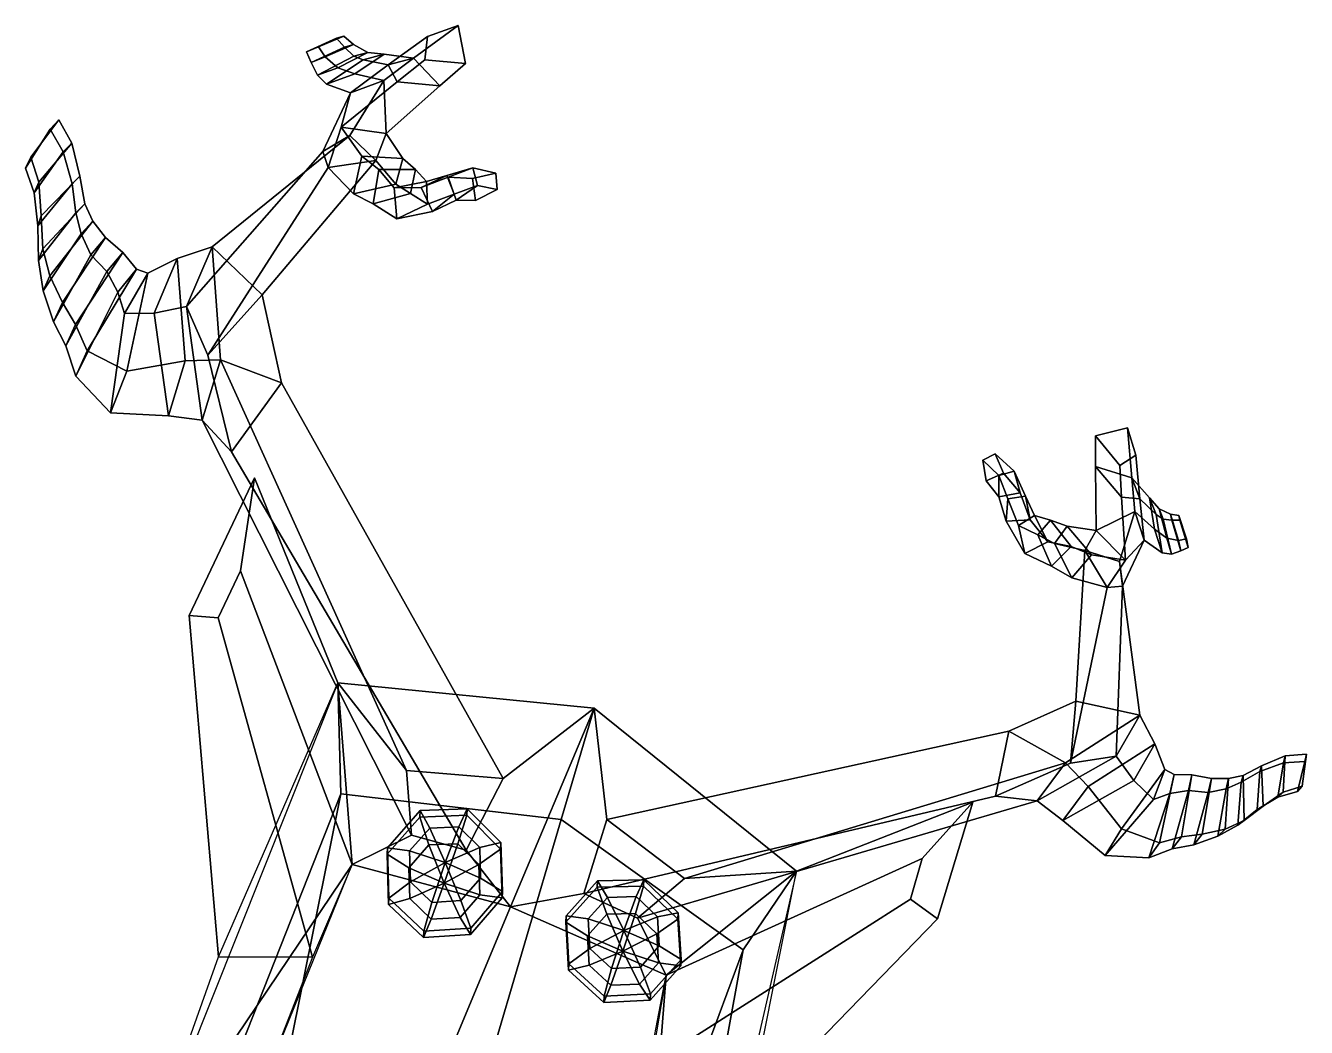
# Model space of a CAD drawing. Extents: x -83 to 117, y -151 to 327.
# Drawn here: x -34.7 to 117, y 208.2 to 327 of the extents above; entities that cross this region are included whole.
import ezdxf

# ---------------------------------------------------------------- set-up
doc = ezdxf.new("R2010")
doc.units = 0

msp = doc.modelspace()

# ---------------------------------------------------------------- linework, layer by layer
for points in [[(11.233045, 323.106262, 216.610855), (16.504082, 326.962982, 213.328934), (12.882807, 325.680939, 212.086258), (8.212631, 322.295807, 214.340805)], [(11.233045, 323.106262, 216.610855), (14.326285, 319.81427, 215.19191), (17.366913, 322.464386, 213.262634), (16.504082, 326.962982, 213.328934)], [(16.504082, 326.962982, 213.328934), (17.366913, 322.464386, 213.262634), (12.587253, 322.918518, 211.593216), (12.882807, 325.680939, 212.086258)], [(-1.469861, 323.852753, 202.201523), (-0.050712, 324.431152, 204.919861), (2.971285, 325.724091, 205.182587), (2.094279, 325.46283, 202.847229)], [(3.04034, 324.41803, 206.466446), (-0.91576, 322.587463, 205.906235), (-1.469861, 323.852753, 202.201523), (2.094279, 325.46283, 202.847229)], [(0.769355, 323.250366, 208.868866), (4.111523, 324.719666, 209.026505), (2.971285, 325.724091, 205.182587), (-0.050712, 324.431152, 204.919861)], [(4.111523, 324.719666, 209.026505), (3.04034, 324.41803, 206.466446), (2.094279, 325.46283, 202.847229), (2.971285, 325.724091, 205.182587)], [(8.212631, 322.295807, 214.340805), (12.882807, 325.680939, 212.086258), (12.587253, 322.918518, 211.593216), (9.275913, 320.29007, 213.057129)], [(-0.91576, 322.587463, 205.906235), (0.769355, 323.250366, 208.868866), (-0.050712, 324.431152, 204.919861), (-1.469861, 323.852753, 202.201523)], [(4.141081, 323.353607, 210.178085), (-0.156778, 321.079681, 210.381485), (-0.91576, 322.587463, 205.906235), (3.04034, 324.41803, 206.466446)], [(-0.156778, 321.079681, 210.381485), (2.253691, 321.950836, 213.300476), (0.769355, 323.250366, 208.868866), (-0.91576, 322.587463, 205.906235)], [(5.241418, 322.912415, 211.865677), (0.925166, 320.040192, 213.32486), (-0.156778, 321.079681, 210.381485), (4.141081, 323.353607, 210.178085)], [(2.253691, 321.950836, 213.300476), (5.820458, 323.77713, 212.778061), (4.111523, 324.719666, 209.026505), (0.769355, 323.250366, 208.868866)], [(4.270826, 321.264618, 215.79541), (7.750983, 323.56839, 214.196869), (5.820458, 323.77713, 212.778061), (2.253691, 321.950836, 213.300476)], [(5.820458, 323.77713, 212.778061), (4.141081, 323.353607, 210.178085), (3.04034, 324.41803, 206.466446), (4.111523, 324.719666, 209.026505)], [(7.750983, 323.56839, 214.196869), (5.241418, 322.912415, 211.865677), (4.141081, 323.353607, 210.178085), (5.820458, 323.77713, 212.778061)], [(7.694304, 320.460999, 218.816406), (11.233045, 323.106262, 216.610855), (7.750983, 323.56839, 214.196869), (4.270826, 321.264618, 215.79541)], [(11.233045, 323.106262, 216.610855), (8.212631, 322.295807, 214.340805), (5.241418, 322.912415, 211.865677), (7.750983, 323.56839, 214.196869)], [(0.925166, 320.040192, 213.32486), (4.270826, 321.264618, 215.79541), (2.253691, 321.950836, 213.300476), (-0.156778, 321.079681, 210.381485)], [(8.212631, 322.295807, 214.340805), (3.75765, 318.991821, 216.49408), (0.925166, 320.040192, 213.32486), (5.241418, 322.912415, 211.865677)], [(2.673056, 314.913727, 215.984482), (3.75765, 318.991821, 216.49408), (8.212631, 322.295807, 214.340805), (9.275913, 320.29007, 213.057129)], [(7.990341, 314.160248, 219.226883), (14.326285, 319.81427, 215.19191), (11.233045, 323.106262, 216.610855), (7.694304, 320.460999, 218.816406)], [(14.326285, 319.81427, 215.19191), (9.275913, 320.29007, 213.057129), (12.587253, 322.918518, 211.593216), (17.366913, 322.464386, 213.262634)], [(3.668768, 313.947052, 222.272354), (7.694304, 320.460999, 218.816406), (3.75765, 318.991821, 216.49408), (0.471691, 312.043427, 219.013)], [(3.75765, 318.991821, 216.49408), (7.694304, 320.460999, 218.816406), (4.270826, 321.264618, 215.79541), (0.925166, 320.040192, 213.32486)], [(7.990341, 314.160248, 219.226883), (2.673056, 314.913727, 215.984482), (9.275913, 320.29007, 213.057129), (14.326285, 319.81427, 215.19191)], [(3.668768, 313.947052, 222.272354), (6.779514, 310.976959, 221.077805), (7.990341, 314.160248, 219.226883), (7.694304, 320.460999, 218.816406)], [(0.471691, 312.043427, 219.013), (3.75765, 318.991821, 216.49408), (2.673056, 314.913727, 215.984482), (1.095147, 310.141479, 217.58609)], [(-34.106976, 311.364807, 205.252609), (-30.811537, 315.81427, 205.584442), (-31.84247, 314.684265, 203.121948), (-34.735958, 310.076355, 202.501785)], [(-33.15659, 308.406403, 208.020462), (-29.258169, 313.048279, 208.745071), (-30.811537, 315.81427, 205.584442), (-34.106976, 311.364807, 205.252609)], [(-29.258169, 313.048279, 208.745071), (-30.272966, 311.991211, 205.925446), (-31.84247, 314.684265, 203.121948), (-30.811537, 315.81427, 205.584442)], [(-30.272966, 311.991211, 205.925446), (-33.719997, 307.144806, 204.904739), (-34.735958, 310.076355, 202.501785), (-31.84247, 314.684265, 203.121948)], [(1.095147, 310.141479, 217.58609), (2.673056, 314.913727, 215.984482), (5.111089, 311.49469, 214.54512), (4.102301, 307.045746, 215.765884)], [(2.673056, 314.913727, 215.984482), (7.990341, 314.160248, 219.226883), (9.94903, 311.212219, 217.49321), (5.111089, 311.49469, 214.54512)], [(7.990341, 314.160248, 219.226883), (6.779514, 310.976959, 221.077805), (9.121344, 308.178009, 219.006058), (9.94903, 311.212219, 217.49321)], [(-32.875423, 304.417084, 211.21286), (-28.29775, 309.126373, 212.504776), (-29.258169, 313.048279, 208.745071), (-33.15659, 308.406403, 208.020462)], [(-28.29775, 309.126373, 212.504776), (-29.225523, 308.204712, 209.279358), (-30.272966, 311.991211, 205.925446), (-29.258169, 313.048279, 208.745071)], [(-15.657076, 293.672363, 226.837906), (-12.617929, 300.753571, 230.976242), (3.668768, 313.947052, 222.272354), (0.471691, 312.043427, 219.013)], [(-12.617929, 300.753571, 230.976242), (-6.699117, 295.042328, 232.2883), (6.779514, 310.976959, 221.077805), (3.668768, 313.947052, 222.272354)], [(-33.719997, 307.144806, 204.904739), (-33.15659, 308.406403, 208.020462), (-34.106976, 311.364807, 205.252609), (-34.735958, 310.076355, 202.501785)], [(-29.225523, 308.204712, 209.279358), (-33.300285, 303.229797, 207.690109), (-33.719997, 307.144806, 204.904739), (-30.272966, 311.991211, 205.925446)], [(-15.657076, 293.672363, 226.837906), (0.471691, 312.043427, 219.013), (1.095147, 310.141479, 217.58609), (-13.160483, 287.920593, 226.167145)], [(4.102301, 307.045746, 215.765884), (5.111089, 311.49469, 214.54512), (7.098816, 309.920776, 213.600891), (6.442229, 305.85907, 214.565643)], [(5.111089, 311.49469, 214.54512), (9.94903, 311.212219, 217.49321), (11.461901, 309.893463, 216.281265), (7.098816, 309.920776, 213.600891)], [(9.94903, 311.212219, 217.49321), (9.121344, 308.178009, 219.006058), (10.881138, 307.084106, 217.548599), (11.461901, 309.893463, 216.281265)], [(-13.160483, 287.920593, 226.167145), (1.095147, 310.141479, 217.58609), (6.779514, 310.976959, 221.077805), (-6.699117, 295.042328, 232.2883)], [(6.779514, 310.976959, 221.077805), (1.095147, 310.141479, 217.58609), (4.102301, 307.045746, 215.765884), (9.121344, 308.178009, 219.006058)], [(6.442229, 305.85907, 214.565643), (7.098816, 309.920776, 213.600891), (8.93689, 307.733917, 212.610336), (9.251283, 304.05722, 213.006271)], [(7.098816, 309.920776, 213.600891), (11.461901, 309.893463, 216.281265), (12.778729, 308.488586, 215.182388), (8.93689, 307.733917, 212.610336)], [(11.461901, 309.893463, 216.281265), (10.881138, 307.084106, 217.548599), (12.868928, 305.814728, 215.980881), (12.778729, 308.488586, 215.182388)], [(12.113901, 307.76123, 211.215088), (15.187726, 309.196838, 213.847641), (18.239616, 310.092865, 212.216644), (15.346856, 309.017334, 209.946671)], [(15.187726, 309.196838, 213.847641), (16.050819, 306.969025, 214.174698), (18.796028, 308.0065, 212.611938), (18.239616, 310.092865, 212.216644)], [(15.346856, 309.017334, 209.946671), (18.239616, 310.092865, 212.216644), (20.973917, 309.462128, 210.530045), (18.223846, 308.862518, 208.624527)], [(18.239616, 310.092865, 212.216644), (18.796028, 308.0065, 212.611938), (21.13133, 307.53241, 211.061401), (20.973917, 309.462128, 210.530045)], [(-33.300285, 303.229797, 207.690109), (-32.875423, 304.417084, 211.21286), (-33.15659, 308.406403, 208.020462), (-33.719997, 307.144806, 204.904739)], [(-28.783188, 304.766785, 212.05246), (-33.206657, 299.129272, 210.394897), (-33.300285, 303.229797, 207.690109), (-29.225523, 308.204712, 209.279358)], [(-32.705769, 300.497467, 214.295654), (-27.71842, 305.848724, 215.616196), (-28.29775, 309.126373, 212.504776), (-32.875423, 304.417084, 211.21286)], [(-27.71842, 305.848724, 215.616196), (-28.783188, 304.766785, 212.05246), (-29.225523, 308.204712, 209.279358), (-28.29775, 309.126373, 212.504776)], [(9.121344, 308.178009, 219.006058), (4.102301, 307.045746, 215.765884), (6.442229, 305.85907, 214.565643), (10.881138, 307.084106, 217.548599)], [(8.93689, 307.733917, 212.610336), (12.778729, 308.488586, 215.182388), (15.187726, 309.196838, 213.847641), (12.113901, 307.76123, 211.215088)], [(13.48091, 304.917694, 211.062515), (12.113901, 307.76123, 211.215088), (15.346856, 309.017334, 209.946671), (16.277035, 306.286835, 209.936432)], [(12.778729, 308.488586, 215.182388), (12.868928, 305.814728, 215.980881), (16.050819, 306.969025, 214.174698), (15.187726, 309.196838, 213.847641)], [(16.277035, 306.286835, 209.936432), (15.346856, 309.017334, 209.946671), (18.223846, 308.862518, 208.624527), (18.580427, 306.23822, 208.844803)], [(18.580427, 306.23822, 208.844803), (18.223846, 308.862518, 208.624527), (20.973917, 309.462128, 210.530045), (21.13133, 307.53241, 211.061401)], [(10.881138, 307.084106, 217.548599), (6.442229, 305.85907, 214.565643), (9.251283, 304.05722, 213.006271), (12.868928, 305.814728, 215.980881)], [(9.251283, 304.05722, 213.006271), (8.93689, 307.733917, 212.610336), (12.113901, 307.76123, 211.215088), (13.48091, 304.917694, 211.062515)], [(12.868928, 305.814728, 215.980881), (9.251283, 304.05722, 213.006271), (13.48091, 304.917694, 211.062515), (16.050819, 306.969025, 214.174698)], [(16.050819, 306.969025, 214.174698), (13.48091, 304.917694, 211.062515), (16.277035, 306.286835, 209.936432), (18.796028, 308.0065, 212.611938)], [(18.796028, 308.0065, 212.611938), (16.277035, 306.286835, 209.936432), (18.580427, 306.23822, 208.844803), (21.13133, 307.53241, 211.061401)], [(-31.881245, 297.303162, 217.190536), (-26.759075, 303.784363, 218.050323), (-27.71842, 305.848724, 215.616196), (-32.705769, 300.497467, 214.295654)], [(-26.759075, 303.784363, 218.050323), (-28.153347, 302.268829, 214.21286), (-28.783188, 304.766785, 212.05246), (-27.71842, 305.848724, 215.616196)], [(-33.206657, 299.129272, 210.394897), (-32.705769, 300.497467, 214.295654), (-32.875423, 304.417084, 211.21286), (-33.300285, 303.229797, 207.690109)], [(-28.153347, 302.268829, 214.21286), (-32.643425, 295.514648, 212.939911), (-33.206657, 299.129272, 210.394897), (-28.783188, 304.766785, 212.05246)], [(-30.371006, 294.16095, 220.421082), (-25.271563, 301.854645, 220.701004), (-26.759075, 303.784363, 218.050323), (-31.881245, 297.303162, 217.190536)], [(-25.271563, 301.854645, 220.701004), (-27.015131, 299.808105, 216.606918), (-28.153347, 302.268829, 214.21286), (-26.759075, 303.784363, 218.050323)], [(-27.015131, 299.808105, 216.606918), (-31.413252, 291.858551, 215.822693), (-32.643425, 295.514648, 212.939911), (-28.153347, 302.268829, 214.21286)], [(-32.643425, 295.514648, 212.939911), (-31.881245, 297.303162, 217.190536), (-32.705769, 300.497467, 214.295654), (-33.206657, 299.129272, 210.394897)], [(-28.823252, 291.559448, 223.282791), (-23.200735, 300.07489, 223.590195), (-25.271563, 301.854645, 220.701004), (-30.371006, 294.16095, 220.421082)], [(-23.200735, 300.07489, 223.590195), (-25.124392, 297.814209, 219.042297), (-27.015131, 299.808105, 216.606918), (-25.271563, 301.854645, 220.701004)], [(-12.617929, 300.753571, 230.976242), (-15.657076, 293.672363, 226.837906), (-19.491304, 292.902313, 225.498596), (-16.76749, 299.348511, 229.217438)], [(-11.630327, 287.345856, 236.047607), (-12.617929, 300.753571, 230.976242), (-16.76749, 299.348511, 229.217438), (-15.835926, 287.222412, 233.788361)], [(-11.630327, 287.345856, 236.047607), (-4.410297, 284.622101, 236.44989), (-6.699117, 295.042328, 232.2883), (-12.617929, 300.753571, 230.976242)], [(-25.124392, 297.814209, 219.042297), (-29.962215, 289.009918, 218.175064), (-31.413252, 291.858551, 215.822693), (-27.015131, 299.808105, 216.606918)], [(-27.439787, 288.425232, 226.465515), (-21.604427, 298.106018, 226.430069), (-23.200735, 300.07489, 223.590195), (-28.823252, 291.559448, 223.282791)], [(-21.604427, 298.106018, 226.430069), (-23.821955, 295.392273, 221.486465), (-25.124392, 297.814209, 219.042297), (-23.200735, 300.07489, 223.590195)], [(-16.76749, 299.348511, 229.217438), (-19.491304, 292.902313, 225.498596), (-23.016533, 292.862152, 223.745422), (-20.236404, 297.639252, 228.077621)], [(-15.835926, 287.222412, 233.788361), (-16.76749, 299.348511, 229.217438), (-20.236404, 297.639252, 228.077621), (-22.761988, 285.998627, 230.900421)], [(-23.821955, 295.392273, 221.486465), (-28.78388, 285.413055, 220.874237), (-29.962215, 289.009918, 218.175064), (-25.124392, 297.814209, 219.042297)], [(-22.761988, 285.998627, 230.900421), (-20.236404, 297.639252, 228.077621), (-21.604427, 298.106018, 226.430069), (-27.439787, 288.425232, 226.465515)], [(-20.236404, 297.639252, 228.077621), (-23.016533, 292.862152, 223.745422), (-23.821955, 295.392273, 221.486465), (-21.604427, 298.106018, 226.430069)], [(-31.413252, 291.858551, 215.822693), (-30.371006, 294.16095, 220.421082), (-31.881245, 297.303162, 217.190536), (-32.643425, 295.514648, 212.939911)], [(-23.016533, 292.862152, 223.745422), (-24.688976, 281.089966, 225.62883), (-28.78388, 285.413055, 220.874237), (-23.821955, 295.392273, 221.486465)], [(-4.410297, 284.622101, 236.44989), (-10.352301, 276.454559, 229.054871), (-13.160483, 287.920593, 226.167145), (-6.699117, 295.042328, 232.2883)], [(-29.962215, 289.009918, 218.175064), (-28.823252, 291.559448, 223.282791), (-30.371006, 294.16095, 220.421082), (-31.413252, 291.858551, 215.822693)], [(-19.491304, 292.902313, 225.498596), (-17.793276, 280.735596, 228.876938), (-24.688976, 281.089966, 225.62883), (-23.016533, 292.862152, 223.745422)], [(-15.657076, 293.672363, 226.837906), (-13.796647, 280.215485, 230.586548), (-17.793276, 280.735596, 228.876938), (-19.491304, 292.902313, 225.498596)], [(-13.796647, 280.215485, 230.586548), (-15.657076, 293.672363, 226.837906), (-13.160483, 287.920593, 226.167145), (-10.352301, 276.454559, 229.054871)], [(-28.78388, 285.413055, 220.874237), (-27.439787, 288.425232, 226.465515), (-28.823252, 291.559448, 223.282791), (-29.962215, 289.009918, 218.175064)], [(-24.688976, 281.089966, 225.62883), (-22.761988, 285.998627, 230.900421), (-27.439787, 288.425232, 226.465515), (-28.78388, 285.413055, 220.874237)], [(-17.793276, 280.735596, 228.876938), (-15.835926, 287.222412, 233.788361), (-22.761988, 285.998627, 230.900421), (-24.688976, 281.089966, 225.62883)], [(-13.796647, 280.215485, 230.586548), (-11.630327, 287.345856, 236.047607), (-15.835926, 287.222412, 233.788361), (-17.793276, 280.735596, 228.876938)], [(10.405167, 238.679962, 247.272614), (-11.630327, 287.345856, 236.047607), (-13.796647, 280.215485, 230.586548), (10.987703, 231.038742, 238.846069)], [(-11.630327, 287.345856, 236.047607), (10.405167, 238.679962, 247.272614), (21.83279, 237.755478, 247.724274), (-4.410297, 284.622101, 236.44989)], [(21.83279, 237.755478, 247.724274), (17.471157, 229.260895, 235.94751), (-10.352301, 276.454559, 229.054871), (-4.410297, 284.622101, 236.44989)], [(10.987703, 231.038742, 238.846069), (-13.796647, 280.215485, 230.586548), (-10.352301, 276.454559, 229.054871), (17.471157, 229.260895, 235.94751)], [(96.321938, 273.357269, 215.017136), (95.821899, 279.303406, 211.764038), (92.025093, 278.363861, 211.836731), (92.01812, 274.728363, 213.757324)], [(95.821899, 279.303406, 211.764038), (96.79747, 276.040253, 210.479095), (94.915901, 274.842163, 210.054779), (92.025093, 278.363861, 211.836731)], [(96.321938, 273.357269, 215.017136), (97.27813, 270.883118, 212.712753), (96.79747, 276.040253, 210.479095), (95.821899, 279.303406, 211.764038)], [(92.01812, 274.728363, 213.757324), (92.025093, 278.363861, 211.836731), (94.915901, 274.842163, 210.054779), (95.098679, 271.093994, 211.509109)], [(79.065918, 273.012665, 207.839127), (78.699776, 275.455841, 210.077789), (80.148132, 276.22702, 209.503479), (81.152748, 273.914856, 207.556122)], [(82.387932, 274.164276, 211.109711), (80.148132, 276.22702, 209.503479), (78.699776, 275.455841, 210.077789), (80.584999, 273.66626, 211.561371)], [(83.119156, 271.587341, 208.808121), (81.152748, 273.914856, 207.556122), (80.148132, 276.22702, 209.503479), (82.387932, 274.164276, 211.109711)], [(80.584999, 273.66626, 211.561371), (78.699776, 275.455841, 210.077789), (79.065918, 273.012665, 207.839127), (80.600563, 271.119873, 208.876602)], [(92.107666, 267.145203, 217.781128), (92.01812, 274.728363, 213.757324), (95.098679, 271.093994, 211.509109), (95.571442, 263.625458, 214.424896)], [(92.107666, 267.145203, 217.781128), (96.70697, 269.374908, 217.207169), (96.321938, 273.357269, 215.017136), (92.01812, 274.728363, 213.757324)], [(97.27813, 270.883118, 212.712753), (95.098679, 271.093994, 211.509109), (94.915901, 274.842163, 210.054779), (96.79747, 276.040253, 210.479095)], [(-7.623773, 273.386169, 243.240845), (-9.28089, 262.344086, 236.662689), (-11.915465, 256.77005, 235.812195), (-15.342543, 257.066467, 240.715805)], [(-15.342543, 257.066467, 240.715805), (-11.873445, 216.598175, 253.156403), (2.240609, 249.064194, 258.005707), (-7.623773, 273.386169, 243.240845)], [(-9.28089, 262.344086, 236.662689), (-7.623773, 273.386169, 243.240845), (2.240609, 249.064194, 258.005707), (3.964704, 227.54451, 235.683929)], [(80.600563, 271.119873, 208.876602), (79.065918, 273.012665, 207.839127), (81.152748, 273.914856, 207.556122), (83.119156, 271.587341, 208.808121)], [(83.723282, 271.212006, 212.688507), (82.387932, 274.164276, 211.109711), (80.584999, 273.66626, 211.561371), (81.63858, 270.896729, 213.08165)], [(81.63858, 270.896729, 213.08165), (80.584999, 273.66626, 211.561371), (80.600563, 271.119873, 208.876602), (81.446106, 268.218781, 209.969009)], [(84.312401, 268.394806, 210.031601), (83.119156, 271.587341, 208.808121), (82.387932, 274.164276, 211.109711), (83.723282, 271.212006, 212.688507)], [(96.70697, 269.374908, 217.207169), (99.020966, 267.282684, 214.106216), (98.442078, 270.997253, 212.525787), (96.321938, 273.357269, 215.017136)], [(96.321938, 273.357269, 215.017136), (98.442078, 270.997253, 212.525787), (99.231667, 269.014618, 210.169128), (97.27813, 270.883118, 212.712753)], [(81.446106, 268.218781, 209.969009), (80.600563, 271.119873, 208.876602), (83.119156, 271.587341, 208.808121), (84.312401, 268.394806, 210.031601)], [(82.929459, 267.736298, 214.839462), (81.63858, 270.896729, 213.08165), (81.446106, 268.218781, 209.969009), (83.657356, 264.397064, 211.838486)], [(84.80352, 268.896332, 213.983231), (83.723282, 271.212006, 212.688507), (81.63858, 270.896729, 213.08165), (82.929459, 267.736298, 214.839462)], [(86.383461, 265.79715, 211.357544), (84.312401, 268.394806, 210.031601), (83.723282, 271.212006, 212.688507), (84.80352, 268.896332, 213.983231)], [(95.571442, 263.625458, 214.424896), (95.098679, 271.093994, 211.509109), (97.27813, 270.883118, 212.712753), (97.800301, 265.975647, 214.850937)], [(97.27813, 270.883118, 212.712753), (99.231667, 269.014618, 210.169128), (99.951332, 264.482788, 211.610504), (97.800301, 265.975647, 214.850937)], [(99.020966, 267.282684, 214.106216), (100.47628, 266.208618, 211.562363), (99.58812, 269.69278, 211.066635), (98.442078, 270.997253, 212.525787)], [(98.442078, 270.997253, 212.525787), (99.58812, 269.69278, 211.066635), (100.036484, 268.479004, 208.454086), (99.231667, 269.014618, 210.169128)], [(86.706184, 268.368744, 215.019043), (84.80352, 268.896332, 213.983231), (82.929459, 267.736298, 214.839462), (85.196846, 266.608704, 216.333023)], [(89.14325, 265.220551, 212.258011), (86.383461, 265.79715, 211.357544), (84.80352, 268.896332, 213.983231), (86.706184, 268.368744, 215.019043)], [(94.876266, 263.439026, 220.732239), (96.70697, 269.374908, 217.207169), (92.107666, 267.145203, 217.781128), (90.783882, 264.757202, 219.676727)], [(94.876266, 263.439026, 220.732239), (95.238251, 260.540619, 217.469284), (97.800301, 265.975647, 214.850937), (96.70697, 269.374908, 217.207169)], [(97.800301, 265.975647, 214.850937), (99.951332, 264.482788, 211.610504), (99.020966, 267.282684, 214.106216), (96.70697, 269.374908, 217.207169)], [(99.231667, 269.014618, 210.169128), (100.036484, 268.479004, 208.454086), (101.057411, 264.316437, 208.630508), (99.951332, 264.482788, 211.610504)], [(100.47628, 266.208618, 211.562363), (101.862144, 265.960205, 207.084778), (100.907616, 269.058014, 207.270004), (99.58812, 269.69278, 211.066635)], [(99.58812, 269.69278, 211.066635), (100.907616, 269.058014, 207.270004), (101.090042, 268.364746, 204.70697), (100.036484, 268.479004, 208.454086)], [(101.862144, 265.960205, 207.084778), (102.810257, 266.134796, 203.104324), (101.927742, 268.901337, 203.391769), (100.907616, 269.058014, 207.270004)], [(100.907616, 269.058014, 207.270004), (101.927742, 268.901337, 203.391769), (102.046822, 268.355621, 201.055634), (101.090042, 268.364746, 204.70697)], [(103.017586, 265.104553, 200.385147), (102.046822, 268.355621, 201.055634), (101.927742, 268.901337, 203.391769), (102.810257, 266.134796, 203.104324)], [(83.657356, 264.397064, 211.838486), (81.446106, 268.218781, 209.969009), (84.312401, 268.394806, 210.031601), (86.383461, 265.79715, 211.357544)], [(85.196846, 266.608704, 216.333023), (82.929459, 267.736298, 214.839462), (83.657356, 264.397064, 211.838486), (86.818848, 262.904846, 213.297852)], [(88.674263, 267.631439, 216.164734), (86.706184, 268.368744, 215.019043), (85.196846, 266.608704, 216.333023), (87.187256, 265.585815, 217.724869)], [(91.557808, 264.258636, 213.122253), (89.14325, 265.220551, 212.258011), (86.706184, 268.368744, 215.019043), (88.674263, 267.631439, 216.164734)], [(92.107666, 267.145203, 217.781128), (88.674263, 267.631439, 216.164734), (87.187256, 265.585815, 217.724869), (90.783882, 264.757202, 219.676727)], [(95.571442, 263.625458, 214.424896), (91.557808, 264.258636, 213.122253), (88.674263, 267.631439, 216.164734), (92.107666, 267.145203, 217.781128)], [(99.951332, 264.482788, 211.610504), (101.057411, 264.316437, 208.630508), (100.47628, 266.208618, 211.562363), (99.020966, 267.282684, 214.106216)], [(100.036484, 268.479004, 208.454086), (101.090042, 268.364746, 204.70697), (102.148315, 264.714142, 204.118988), (101.057411, 264.316437, 208.630508)], [(101.090042, 268.364746, 204.70697), (102.046822, 268.355621, 201.055634), (103.017586, 265.104553, 200.385147), (102.148315, 264.714142, 204.118988)], [(86.818848, 262.904846, 213.297852), (83.657356, 264.397064, 211.838486), (86.383461, 265.79715, 211.357544), (89.14325, 265.220551, 212.258011)], [(87.187256, 265.585815, 217.724869), (85.196846, 266.608704, 216.333023), (86.818848, 262.904846, 213.297852), (89.222855, 261.527649, 214.421631)], [(90.783882, 264.757202, 219.676727), (87.187256, 265.585815, 217.724869), (89.222855, 261.527649, 214.421631), (93.411362, 260.374756, 216.105423)], [(95.238251, 260.540619, 217.469284), (93.411362, 260.374756, 216.105423), (95.571442, 263.625458, 214.424896), (97.800301, 265.975647, 214.850937)], [(101.057411, 264.316437, 208.630508), (102.148315, 264.714142, 204.118988), (101.862144, 265.960205, 207.084778), (100.47628, 266.208618, 211.562363)], [(102.148315, 264.714142, 204.118988), (103.017586, 265.104553, 200.385147), (102.810257, 266.134796, 203.104324), (101.862144, 265.960205, 207.084778)], [(89.222855, 261.527649, 214.421631), (86.818848, 262.904846, 213.297852), (89.14325, 265.220551, 212.258011), (91.557808, 264.258636, 213.122253)], [(89.078461, 239.568634, 224.892838), (89.710075, 246.900116, 230.953659), (90.783882, 264.757202, 219.676727), (93.411362, 260.374756, 216.105423)], [(93.411362, 260.374756, 216.105423), (89.222855, 261.527649, 214.421631), (91.557808, 264.258636, 213.122253), (95.571442, 263.625458, 214.424896)], [(97.28492, 245.228958, 229.420197), (94.876266, 263.439026, 220.732239), (90.783882, 264.757202, 219.676727), (89.710075, 246.900116, 230.953659)], [(94.492058, 240.394547, 225.404007), (95.238251, 260.540619, 217.469284), (94.876266, 263.439026, 220.732239), (97.28492, 245.228958, 229.420197)], [(-11.915465, 256.77005, 235.812195), (-9.28089, 262.344086, 236.662689), (3.964704, 227.54451, 235.683929), (-0.756958, 216.554901, 234.080353)], [(94.492058, 240.394547, 225.404007), (89.078461, 239.568634, 224.892838), (93.411362, 260.374756, 216.105423), (95.238251, 260.540619, 217.469284)], [(-15.342543, 257.066467, 240.715805), (-11.915465, 256.77005, 235.812195), (-0.756958, 216.554901, 234.080353), (-11.873445, 216.598175, 253.156403)], [(2.240609, 249.064194, 258.005707), (-21.519239, 189.461868, 249.416946), (-17.556263, 184.834793, 272.52356), (2.628401, 235.906296, 280.011383)], [(10.405167, 238.679962, 247.272614), (2.240609, 249.064194, 258.005707), (32.614883, 246.082489, 259.226532), (21.83279, 237.755478, 247.724274)], [(10.987703, 231.038742, 238.846069), (3.964704, 227.54451, 235.683929), (2.240609, 249.064194, 258.005707), (10.405167, 238.679962, 247.272614)], [(2.240609, 249.064194, 258.005707), (2.628401, 235.906296, 280.011383), (28.732126, 232.884491, 280.806458), (32.614883, 246.082489, 259.226532)], [(17.471157, 229.260895, 235.94751), (21.83279, 237.755478, 247.724274), (32.614883, 246.082489, 259.226532), (22.730413, 222.528885, 228.055801)], [(31.403831, 224.130386, 235.840851), (22.730413, 222.528885, 228.055801), (32.614883, 246.082489, 259.226532), (34.115208, 232.867523, 247.614822)], [(56.607681, 226.762115, 257.491699), (32.614883, 246.082489, 259.226532), (28.732126, 232.884491, 280.806458), (50.296104, 217.423584, 279.607605)], [(43.333366, 225.87114, 246.991928), (34.115208, 232.867523, 247.614822), (32.614883, 246.082489, 259.226532), (56.607681, 226.762115, 257.491699)], [(81.762253, 243.340607, 235.348785), (89.710075, 246.900116, 230.953659), (89.078461, 239.568634, 224.892838), (80.194176, 235.659576, 228.027496)], [(88.476204, 239.579712, 234.778244), (97.28492, 245.228958, 229.420197), (89.710075, 246.900116, 230.953659), (81.762253, 243.340607, 235.348785)], [(88.476204, 239.579712, 234.778244), (91.162025, 236.788193, 232.463318), (99.047821, 241.854523, 227.632187), (97.28492, 245.228958, 229.420197)], [(97.28492, 245.228958, 229.420197), (99.047821, 241.854523, 227.632187), (96.578133, 237.517487, 224.026733), (94.492058, 240.394547, 225.404007)], [(34.115208, 232.867523, 247.614822), (81.762253, 243.340607, 235.348785), (80.194176, 235.659576, 228.027496), (31.403831, 224.130386, 235.840851)], [(34.115208, 232.867523, 247.614822), (43.333366, 225.87114, 246.991928), (88.476204, 239.579712, 234.778244), (81.762253, 243.340607, 235.348785)], [(91.162025, 236.788193, 232.463318), (95.117989, 231.763184, 229.507416), (100.26313, 238.819, 226.481003), (99.047821, 241.854523, 227.632187)], [(99.047821, 241.854523, 227.632187), (100.26313, 238.819, 226.481003), (98.899185, 235.24527, 222.227936), (96.578133, 237.517487, 224.026733)], [(85.114159, 235.092972, 229.436798), (80.194176, 235.659576, 228.027496), (89.078461, 239.568634, 224.892838), (94.492058, 240.394547, 225.404007)], [(94.492058, 240.394547, 225.404007), (96.578133, 237.517487, 224.026733), (88.176552, 232.778275, 227.664124), (85.114159, 235.092972, 229.436798)], [(111.708603, 239.254684, 210.568771), (114.498764, 240.407074, 206.709), (114.306999, 239.595459, 203.913269), (111.514809, 238.574738, 207.36557)], [(111.907356, 234.473236, 209.33255), (114.274727, 236.106232, 206.049469), (114.498764, 240.407074, 206.709), (111.708603, 239.254684, 210.568771)], [(114.274727, 236.106232, 206.049469), (116.521973, 236.826675, 203.203506), (117.02314, 240.640442, 203.465057), (114.498764, 240.407074, 206.709)], [(114.498764, 240.407074, 206.709), (117.02314, 240.640442, 203.465057), (116.825302, 239.772324, 201.027679), (114.306999, 239.595459, 203.913269)], [(116.521973, 236.826675, 203.203506), (115.954681, 236.193115, 200.488022), (116.825302, 239.772324, 201.027679), (117.02314, 240.640442, 203.465057)], [(43.333366, 225.87114, 246.991928), (37.758251, 221.190796, 238.64151), (85.114159, 235.092972, 229.436798), (88.476204, 239.579712, 234.778244)], [(85.114159, 235.092972, 229.436798), (88.176552, 232.778275, 227.664124), (91.162025, 236.788193, 232.463318), (88.476204, 239.579712, 234.778244)], [(95.117989, 231.763184, 229.507416), (99.603912, 230.108841, 224.970947), (101.367912, 238.213913, 224.80777), (100.26313, 238.819, 226.481003)], [(100.26313, 238.819, 226.481003), (101.367912, 238.213913, 224.80777), (100.83728, 235.982635, 219.90947), (98.899185, 235.24527, 222.227936)], [(109.314362, 237.290085, 210.219193), (111.514809, 238.574738, 207.36557), (111.209061, 234.051285, 205.846115), (108.892822, 232.229782, 208.639221)], [(109.531349, 238.107651, 213.758423), (111.708603, 239.254684, 210.568771), (111.514809, 238.574738, 207.36557), (109.314362, 237.290085, 210.219193)], [(109.665176, 232.760422, 212.500412), (111.907356, 234.473236, 209.33255), (111.708603, 239.254684, 210.568771), (109.531349, 238.107651, 213.758423)], [(111.514809, 238.574738, 207.36557), (114.306999, 239.595459, 203.913269), (113.652489, 235.544769, 202.969711), (111.209061, 234.051285, 205.846115)], [(114.306999, 239.595459, 203.913269), (116.825302, 239.772324, 201.027679), (115.954681, 236.193115, 200.488022), (113.652489, 235.544769, 202.969711)], [(96.578133, 237.517487, 224.026733), (98.899185, 235.24527, 222.227936), (93.164368, 228.630981, 224.322662), (88.176552, 232.778275, 227.664124)], [(88.176552, 232.778275, 227.664124), (93.164368, 228.630981, 224.322662), (95.117989, 231.763184, 229.507416), (91.162025, 236.788193, 232.463318)], [(99.603912, 230.108841, 224.970947), (102.227531, 230.831787, 221.71254), (103.468651, 238.179901, 221.908508), (101.367912, 238.213913, 224.80777)], [(101.367912, 238.213913, 224.80777), (103.468651, 238.179901, 221.908508), (103.044281, 236.333069, 217.400375), (100.83728, 235.982635, 219.90947)], [(102.227531, 230.831787, 221.71254), (104.67424, 231.163147, 218.781921), (105.775612, 237.740143, 218.956985), (103.468651, 238.179901, 221.908508)], [(103.468651, 238.179901, 221.908508), (105.775612, 237.740143, 218.956985), (105.400955, 236.090775, 214.900314), (103.044281, 236.333069, 217.400375)], [(104.67424, 231.163147, 218.781921), (107.386299, 231.753998, 215.470718), (107.787384, 237.73201, 216.247864), (105.775612, 237.740143, 218.956985)], [(105.775612, 237.740143, 218.956985), (107.787384, 237.73201, 216.247864), (107.515114, 236.530838, 212.440674), (105.400955, 236.090775, 214.900314)], [(107.515114, 236.530838, 212.440674), (109.314362, 237.290085, 210.219193), (108.892822, 232.229782, 208.639221), (106.530579, 230.887207, 211.265533)], [(107.386299, 231.753998, 215.470718), (109.665176, 232.760422, 212.500412), (109.531349, 238.107651, 213.758423), (107.787384, 237.73201, 216.247864)], [(107.787384, 237.73201, 216.247864), (109.531349, 238.107651, 213.758423), (109.314362, 237.290085, 210.219193), (107.515114, 236.530838, 212.440674)], [(113.652489, 235.544769, 202.969711), (115.954681, 236.193115, 200.488022), (116.521973, 236.826675, 203.203506), (114.274727, 236.106232, 206.049469)], [(-16.188242, 170.884308, 303.645782), (-3.444326, 205.849976, 304.562164), (2.628401, 235.906296, 280.011383), (-17.556263, 184.834793, 272.52356)], [(28.732126, 232.884491, 280.806458), (2.628401, 235.906296, 280.011383), (-3.444326, 205.849976, 304.562164), (20.119493, 203.655487, 305.318634)], [(37.758251, 221.190796, 238.64151), (31.403831, 224.130386, 235.840851), (80.194176, 235.659576, 228.027496), (85.114159, 235.092972, 229.436798)], [(98.899185, 235.24527, 222.227936), (100.83728, 235.982635, 219.90947), (98.355865, 228.340851, 219.441895), (93.164368, 228.630981, 224.322662)], [(100.83728, 235.982635, 219.90947), (103.044281, 236.333069, 217.400375), (101.132729, 229.404022, 216.660995), (98.355865, 228.340851, 219.441895)], [(103.044281, 236.333069, 217.400375), (105.400955, 236.090775, 214.900314), (103.693314, 229.894577, 214.235916), (101.132729, 229.404022, 216.660995)], [(105.400955, 236.090775, 214.900314), (107.515114, 236.530838, 212.440674), (106.530579, 230.887207, 211.265533), (103.693314, 229.894577, 214.235916)], [(111.209061, 234.051285, 205.846115), (113.652489, 235.544769, 202.969711), (114.274727, 236.106232, 206.049469), (111.907356, 234.473236, 209.33255)], [(8.091907, 228.766846, 292.491302), (11.962848, 233.165527, 293.27594), (12.001502, 233.931046, 288.454041), (8.128047, 229.527878, 287.66922)], [(8.128047, 229.527878, 287.66922), (12.001502, 233.931046, 288.454041), (13.140423, 231.867554, 284.230682), (10.759815, 229.153442, 283.746735)], [(11.962848, 233.165527, 293.27594), (17.52784, 233.376724, 293.565918), (17.567554, 234.143997, 288.74411), (12.001502, 233.931046, 288.454041)], [(13.140423, 231.867554, 284.230682), (12.001502, 233.931046, 288.454041), (17.567554, 234.143997, 288.74411), (16.582041, 232.01796, 284.410065)], [(19.070742, 229.55748, 284.179993), (16.582041, 232.01796, 284.410065), (17.567554, 234.143997, 288.74411), (21.571705, 230.149323, 288.369934)], [(21.533051, 229.383835, 293.191833), (21.571705, 230.149323, 288.369934), (17.567554, 234.143997, 288.74411), (17.52784, 233.376724, 293.565918)], [(71.478828, 228.272827, 235.856216), (41.163361, 214.438629, 235.422729), (56.607681, 226.762115, 257.491699), (77.507324, 234.925629, 242.26976)], [(73.305359, 221.117538, 239.89624), (77.507324, 234.925629, 242.26976), (56.607681, 226.762115, 257.491699), (49.744907, 196.817413, 252.796036)], [(77.507324, 234.925629, 242.26976), (73.305359, 221.117538, 239.89624), (70.133606, 223.440643, 235.051117), (71.478828, 228.272827, 235.856216)], [(108.892822, 232.229782, 208.639221), (111.209061, 234.051285, 205.846115), (111.907356, 234.473236, 209.33255), (109.665176, 232.760422, 212.500412)], [(10.665192, 227.160934, 296.371277), (13.041763, 229.867874, 296.85495), (11.962848, 233.165527, 293.27594), (8.091907, 228.766846, 292.491302)], [(13.041763, 229.867874, 296.85495), (16.481686, 230.015381, 297.034149), (17.52784, 233.376724, 293.565918), (11.962848, 233.165527, 293.27594)], [(18.97208, 227.557831, 296.80426), (21.533051, 229.383835, 293.191833), (17.52784, 233.376724, 293.565918), (16.481686, 230.015381, 297.034149)], [(28.732126, 232.884491, 280.806458), (20.119493, 203.655487, 305.318634), (40.732563, 191.671677, 304.303925), (50.296104, 217.423584, 279.607605)], [(106.530579, 230.887207, 211.265533), (108.892822, 232.229782, 208.639221), (109.665176, 232.760422, 212.500412), (107.386299, 231.753998, 215.470718)], [(10.987703, 231.038742, 238.846069), (17.471157, 229.260895, 235.94751), (22.730413, 222.528885, 228.055801), (3.964704, 227.54451, 235.683929)], [(10.759815, 229.153442, 283.746735), (13.140423, 231.867554, 284.230682), (14.981963, 227.786407, 282.222198)], [(14.981963, 227.786407, 282.222198), (13.140423, 231.867554, 284.230682), (16.582041, 232.01796, 284.410065)], [(14.981963, 227.786407, 282.222198), (16.582041, 232.01796, 284.410065), (19.070742, 229.55748, 284.179993)], [(93.164368, 228.630981, 224.322662), (98.355865, 228.340851, 219.441895), (99.603912, 230.108841, 224.970947), (95.117989, 231.763184, 229.507416)], [(98.355865, 228.340851, 219.441895), (101.132729, 229.404022, 216.660995), (102.227531, 230.831787, 221.71254), (99.603912, 230.108841, 224.970947)], [(101.132729, 229.404022, 216.660995), (103.693314, 229.894577, 214.235916), (104.67424, 231.163147, 218.781921), (102.227531, 230.831787, 221.71254)], [(103.693314, 229.894577, 214.235916), (106.530579, 230.887207, 211.265533), (107.386299, 231.753998, 215.470718), (104.67424, 231.163147, 218.781921)], [(8.270717, 222.813675, 291.678986), (8.091907, 228.766846, 292.491302), (8.128047, 229.527878, 287.66922), (8.304427, 223.570236, 286.856659)], [(8.304427, 223.570236, 286.856659), (8.128047, 229.527878, 287.66922), (10.759815, 229.153442, 283.746735), (10.868201, 225.487061, 283.244476)], [(14.865001, 225.323563, 297.827057), (13.041763, 229.867874, 296.85495), (10.665192, 227.160934, 296.371277)], [(14.865001, 225.323563, 297.827057), (16.481686, 230.015381, 297.034149), (13.041763, 229.867874, 296.85495)], [(14.865001, 225.323563, 297.827057), (18.97208, 227.557831, 296.80426), (16.481686, 230.015381, 297.034149)], [(19.181772, 225.949051, 283.677979), (14.981963, 227.786407, 282.222198), (19.070742, 229.55748, 284.179993)], [(19.087151, 223.956558, 296.302521), (21.71892, 223.582047, 292.380066), (21.533051, 229.383835, 293.191833), (18.97208, 227.557831, 296.80426)], [(21.75506, 224.343079, 287.557953), (19.181772, 225.949051, 283.677979), (19.070742, 229.55748, 284.179993), (21.571705, 230.149323, 288.369934)], [(21.71892, 223.582047, 292.380066), (21.75506, 224.343079, 287.557953), (21.571705, 230.149323, 288.369934), (21.533051, 229.383835, 293.191833)], [(8.270717, 222.813675, 291.678986), (10.777538, 223.501801, 295.869385), (10.665192, 227.160934, 296.371277), (8.091907, 228.766846, 292.491302)], [(10.868201, 225.487061, 283.244476), (10.759815, 229.153442, 283.746735), (14.981963, 227.786407, 282.222198)], [(13.403559, 223.057449, 283.01828), (10.868201, 225.487061, 283.244476), (14.981963, 227.786407, 282.222198)], [(13.403559, 223.057449, 283.01828), (14.981963, 227.786407, 282.222198), (16.847822, 223.265747, 283.197937)], [(16.847822, 223.265747, 283.197937), (14.981963, 227.786407, 282.222198), (19.181772, 225.949051, 283.677979)], [(70.133606, 223.440643, 235.051117), (39.125153, 203.699631, 233.84523), (41.163361, 214.438629, 235.422729), (71.478828, 228.272827, 235.856216)], [(-23.513016, 186.728134, 186.520325), (-29.333672, 160.126221, 193.704086), (-7.50152, 199.319534, 231.662888), (3.964704, 227.54451, 235.683929)], [(-23.513016, 186.728134, 186.520325), (3.964704, 227.54451, 235.683929), (22.730413, 222.528885, 228.055801), (8.202971, 187.652908, 184.537521)], [(10.777538, 223.501801, 295.869385), (14.865001, 225.323563, 297.827057), (10.665192, 227.160934, 296.371277)], [(14.865001, 225.323563, 297.827057), (19.087151, 223.956558, 296.302521), (18.97208, 227.557831, 296.80426)], [(37.758251, 221.190796, 238.64151), (43.333366, 225.87114, 246.991928), (56.607681, 226.762115, 257.491699), (41.163361, 214.438629, 235.422729)], [(56.607681, 226.762115, 257.491699), (50.296104, 217.423584, 279.607605), (41.60202, 169.885437, 272.307831), (45.791752, 172.42868, 249.170837)], [(12.430666, 219.656433, 286.492645), (8.304427, 223.570236, 286.856659), (10.868201, 225.487061, 283.244476), (13.403559, 223.057449, 283.01828)], [(13.314511, 221.075211, 295.643341), (14.865001, 225.323563, 297.827057), (10.777538, 223.501801, 295.869385)], [(13.314511, 221.075211, 295.643341), (16.757158, 221.280472, 295.822784), (14.865001, 225.323563, 297.827057)], [(16.757158, 221.280472, 295.822784), (19.087151, 223.956558, 296.302521), (14.865001, 225.323563, 297.827057)], [(18.003702, 220.020828, 286.783295), (16.847822, 223.265747, 283.197937), (19.181772, 225.949051, 283.677979), (21.75506, 224.343079, 287.557953)], [(29.262535, 220.711853, 292.318481), (32.989445, 224.85672, 293.091125), (33.028091, 225.622238, 288.269257), (29.298679, 221.4729, 287.496399)], [(31.835823, 219.105957, 296.198456), (34.123901, 221.65567, 296.674744), (32.989445, 224.85672, 293.091125), (29.262535, 220.711853, 292.318481)], [(29.298679, 221.4729, 287.496399), (33.028091, 225.622238, 288.269257), (34.222561, 223.655365, 284.050507), (31.930449, 221.09845, 283.573914)], [(32.989445, 224.85672, 293.091125), (38.493469, 224.963577, 293.376038), (38.533184, 225.730881, 288.55423), (33.028091, 225.622238, 288.269257)], [(34.123901, 221.65567, 296.674744), (37.526672, 221.738373, 296.850891), (38.493469, 224.963577, 293.376038), (32.989445, 224.85672, 293.091125)], [(34.222561, 223.655365, 284.050507), (33.028091, 225.622238, 288.269257), (38.533184, 225.730881, 288.55423), (37.627026, 223.740952, 284.226807)], [(40.054218, 219.345673, 296.624054), (42.559647, 221.075027, 293.007019), (38.493469, 224.963577, 293.376038), (37.526672, 221.738373, 296.850891)], [(40.152882, 221.345291, 283.999817), (37.627026, 223.740952, 284.226807), (38.533184, 225.730881, 288.55423), (42.598297, 221.840469, 288.18515)], [(42.559647, 221.075027, 293.007019), (42.598297, 221.840469, 288.18515), (38.533184, 225.730881, 288.55423), (38.493469, 224.963577, 293.376038)], [(12.397942, 218.901688, 291.315033), (8.270717, 222.813675, 291.678986), (8.304427, 223.570236, 286.856659), (12.430666, 219.656433, 286.492645)], [(12.397942, 218.901688, 291.315033), (13.314511, 221.075211, 295.643341), (10.777538, 223.501801, 295.869385), (8.270717, 222.813675, 291.678986)], [(12.430666, 219.656433, 286.492645), (13.403559, 223.057449, 283.01828), (16.847822, 223.265747, 283.197937), (18.003702, 220.020828, 286.783295)], [(17.969992, 219.264236, 291.605591), (21.71892, 223.582047, 292.380066), (19.087151, 223.956558, 296.302521), (16.757158, 221.280472, 295.822784)], [(17.969992, 219.264236, 291.605591), (18.003702, 220.020828, 286.783295), (21.75506, 224.343079, 287.557953), (21.71892, 223.582047, 292.380066)], [(37.758251, 221.190796, 238.64151), (41.163361, 214.438629, 235.422729), (22.730413, 222.528885, 228.055801), (31.403831, 224.130386, 235.840851)], [(31.930449, 221.09845, 283.573914), (34.222561, 223.655365, 284.050507), (36.152596, 219.731415, 282.049377)], [(36.152596, 219.731415, 282.049377), (34.222561, 223.655365, 284.050507), (37.627026, 223.740952, 284.226807)], [(36.152596, 219.731415, 282.049377), (37.627026, 223.740952, 284.226807), (40.152882, 221.345291, 283.999817)], [(73.305359, 221.117538, 239.89624), (49.744907, 196.817413, 252.796036), (39.125153, 203.699631, 233.84523), (70.133606, 223.440643, 235.051117)], [(38.078312, 174.878098, 186.389603), (8.202971, 187.652908, 184.537521), (22.730413, 222.528885, 228.055801), (41.163361, 214.438629, 235.422729)], [(36.035637, 217.26857, 297.654236), (34.123901, 221.65567, 296.674744), (31.835823, 219.105957, 296.198456)], [(36.035637, 217.26857, 297.654236), (37.526672, 221.738373, 296.850891), (34.123901, 221.65567, 296.674744)], [(36.035637, 217.26857, 297.654236), (40.054218, 219.345673, 296.624054), (37.526672, 221.738373, 296.850891)], [(42.92569, 216.288101, 287.385132), (40.352406, 217.894073, 283.505157), (40.152882, 221.345291, 283.999817), (42.598297, 221.840469, 288.18515)], [(42.889545, 215.527069, 292.207275), (42.92569, 216.288101, 287.385132), (42.598297, 221.840469, 288.18515), (42.559647, 221.075027, 293.007019)], [(12.397942, 218.901688, 291.315033), (17.969992, 219.264236, 291.605591), (16.757158, 221.280472, 295.822784), (13.314511, 221.075211, 295.643341)], [(29.580893, 215.015259, 291.517792), (29.262535, 220.711853, 292.318481), (29.298679, 221.4729, 287.496399), (29.614603, 215.77182, 286.695465)], [(29.580893, 215.015259, 291.517792), (32.034946, 215.605103, 295.703796), (31.835823, 219.105957, 296.198456), (29.262535, 220.711853, 292.318481)], [(29.614603, 215.77182, 286.695465), (29.298679, 221.4729, 287.496399), (31.930449, 221.09845, 283.573914), (32.12561, 217.590332, 283.078918)], [(32.12561, 217.590332, 283.078918), (31.930449, 221.09845, 283.573914), (36.152596, 219.731415, 282.049377)], [(40.352406, 217.894073, 283.505157), (36.152596, 219.731415, 282.049377), (40.152882, 221.345291, 283.999817)], [(40.257778, 215.901566, 296.1297), (42.889545, 215.527069, 292.207275), (42.559647, 221.075027, 293.007019), (40.054218, 219.345673, 296.624054)], [(12.397942, 218.901688, 291.315033), (12.430666, 219.656433, 286.492645), (18.003702, 220.020828, 286.783295), (17.969992, 219.264236, 291.605591)], [(32.034946, 215.605103, 295.703796), (36.035637, 217.26857, 297.654236), (31.835823, 219.105957, 296.198456)], [(34.696407, 215.226624, 282.855652), (32.12561, 217.590332, 283.078918), (36.152596, 219.731415, 282.049377)], [(34.696407, 215.226624, 282.855652), (36.152596, 219.731415, 282.049377), (38.105232, 215.369034, 283.032318)], [(36.035637, 217.26857, 297.654236), (40.257778, 215.901566, 296.1297), (40.054218, 219.345673, 296.624054)], [(38.105232, 215.369034, 283.032318), (36.152596, 219.731415, 282.049377), (40.352406, 217.894073, 283.505157)], [(33.797318, 211.965088, 286.336151), (29.614603, 215.77182, 286.695465), (32.12561, 217.590332, 283.078918), (34.696407, 215.226624, 282.855652)], [(34.607361, 213.244324, 295.480713), (36.035637, 217.26857, 297.654236), (32.034946, 215.605103, 295.703796)], [(34.607361, 213.244324, 295.480713), (38.014565, 213.383774, 295.657227), (36.035637, 217.26857, 297.654236)], [(38.014565, 213.383774, 295.657227), (40.257778, 215.901566, 296.1297), (36.035637, 217.26857, 297.654236)], [(36.539703, 158.616302, 303.482513), (41.60202, 169.885437, 272.307831), (50.296104, 217.423584, 279.607605), (40.732563, 191.671677, 304.303925)], [(39.313881, 212.222412, 286.622131), (38.105232, 215.369034, 283.032318), (40.352406, 217.894073, 283.505157), (42.92569, 216.288101, 287.385132)], [(-11.873445, 216.598175, 253.156403), (-0.756958, 216.554901, 234.080353), (-7.50152, 199.319534, 231.662888), (-21.519239, 189.461868, 249.416946)], [(33.764591, 211.210312, 291.158539), (29.580893, 215.015259, 291.517792), (29.614603, 215.77182, 286.695465), (33.797318, 211.965088, 286.336151)], [(33.764591, 211.210312, 291.158539), (34.607361, 213.244324, 295.480713), (32.034946, 215.605103, 295.703796), (29.580893, 215.015259, 291.517792)], [(39.280167, 211.465836, 291.444427), (42.889545, 215.527069, 292.207275), (40.257778, 215.901566, 296.1297), (38.014565, 213.383774, 295.657227)], [(39.280167, 211.465836, 291.444427), (39.313881, 212.222412, 286.622131), (42.92569, 216.288101, 287.385132), (42.889545, 215.527069, 292.207275)], [(33.797318, 211.965088, 286.336151), (34.696407, 215.226624, 282.855652), (38.105232, 215.369034, 283.032318), (39.313881, 212.222412, 286.622131)], [(38.078312, 174.878098, 186.389603), (41.163361, 214.438629, 235.422729), (36.521118, 187.109344, 231.46991), (37.992054, 150.176483, 193.619553)], [(33.764591, 211.210312, 291.158539), (39.280167, 211.465836, 291.444427), (38.014565, 213.383774, 295.657227), (34.607361, 213.244324, 295.480713)], [(33.764591, 211.210312, 291.158539), (33.797318, 211.965088, 286.336151), (39.313881, 212.222412, 286.622131), (39.280167, 211.465836, 291.444427)]]:
    msp.add_3dface(points)

doc.saveas('drawing.dxf')
